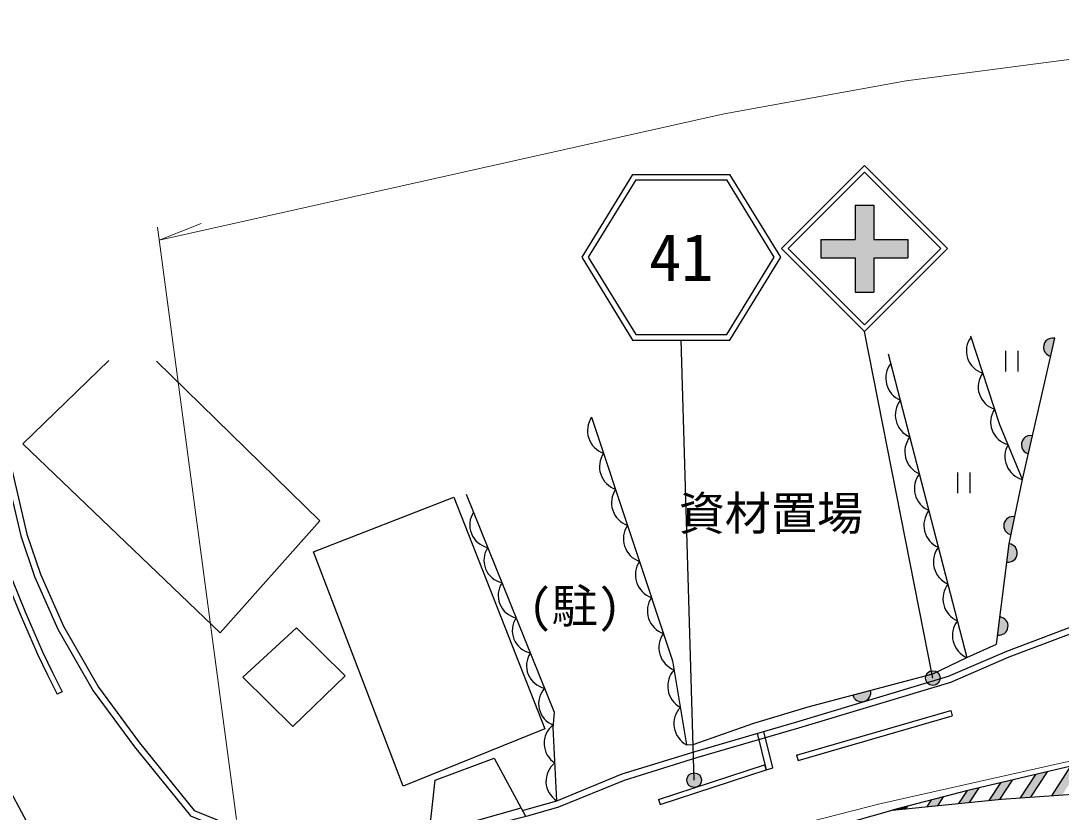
# Model space of a CAD drawing. Units: millimetres at full size, sheet at 1:1000; details may follow other scales. Extents: x 40000 to 680000, y 20000 to 380000.
# Drawn here: x 71128 to 127582, y 294974 to 337932 of the extents above; entities that cross this region are included whole.
import ezdxf
from ezdxf.enums import TextEntityAlignment as Align

# ---------------------------------------------------------------- set-up
doc = ezdxf.new("R2010")
doc.units = ezdxf.units.MM
doc.header["$LTSCALE"] = 1000
doc.linetypes.add('CHAIN', pattern=[18.5, 12, -1.5, 3.5, -1.5])
for name, color, linetype, lineweight in [('M-BGD', 7, 'Continuous', 25), ('M-BMK', 2, 'CHAIN', 13), ('M-BMK-OTRS', 5, 'Continuous', 25), ('M-STR-HTXT', 7, 'Continuous', 13), ('M-STR-STRC', 7, 'Continuous', 25)]:
    doc.layers.add(name, color=color, linetype=linetype, lineweight=lineweight)
doc.layers.add('M-BMK-HTXT', color=7, linetype='Continuous')
doc.styles.add('ＭＳ ゴシック', font='')
doc.styles.get('ＭＳ ゴシック').set_extended_font_data('MS Gothic')

msp = doc.modelspace()

# ---------------------------------------------------------------- hatches: boundary and pattern name
at = {"layer": 'M-BGD'}
for points in [[(127011, 319725), (127232, 320700, 1)], [(125809, 314430), (126030, 315405, 1)], [(124866, 310031), (125070, 311009, 1)], [(124764, 309541), (124638, 308549, 1)], [(124262, 305573), (124136, 304581, 1)], [(117235, 301594), (116268, 301337, 0.41421), (116880, 300982, 0.41421)]]:
    msp.add_hatch(color=256, dxfattribs=at).paths.add_polyline_path(points)
at = {"layer": 'M-STR-STRC'}
for points in [[(114548, 326069), (116409, 326069), (116410, 327929), (117410, 327928), (117409, 326069), (119268, 326069), (119268, 325069), (117409, 325069), (117408, 323208), (116408, 323209), (116409, 325069), (114548, 325069)], [(120955, 302470, 0.41421), (120402, 302593, 0.41421), (120280, 302040, 1)], [(128740, 297601), (128204, 297488), (128114, 297467), (127069, 295869), (127633, 295909)], [(108003, 296929, 0.41421), (107451, 297052, 0.41421), (107328, 296499, 1)], [(126844, 297169), (126208, 297020), (125376, 295748), (125941, 295788)], [(124938, 296721), (124302, 296572), (123671, 295607), (124246, 295664)], [(123132, 296298), (122509, 296151), (122497, 296148), (122036, 295443), (122611, 295501)], [(119254, 295301), (118605, 295131), (118583, 295098), (119159, 295156)], [(121199, 295809), (120551, 295640), (120310, 295271), (120885, 295328)]]:
    msp.add_hatch(color=256, dxfattribs=at).paths.add_polyline_path(points)

# ---------------------------------------------------------------- linework, layer by layer
at = {"layer": 'M-BGD'}
for p, q in [((118200, 319861), (122469, 303367)), ((124556, 320022), (124556, 318904)), ((125223, 320022), (125223, 318904)), ((121950, 313405), (121950, 312287)), ((122617, 313405), (122617, 312287)), ((73373, 301515), (73105, 301380)), ((113227, 298063), (121589, 300494)), ((121589, 300494), (121673, 300206)), ((113310, 297775), (121673, 300206)), ((111597, 297272), (111104, 299263)), ((111930, 297381), (111440, 299362)), ((105724, 295671), (111483, 297551)), ((111483, 297551), (111576, 297265)), ((113227, 298063), (113310, 297775)), ((105817, 295386), (111576, 297265)), ((111597, 297272), (111930, 297381)), ((105724, 295671), (105817, 295386)), ((93300, 293791), (98275, 295209))]:
    msp.add_line(p, q, dxfattribs=at)
for points in [[(102098, 316413), (106496, 303182), (107256, 298633), (107617, 298653), (110912, 299804), (113849, 300695), (120620, 302492), (122469, 303367), (124074, 304089), (124764, 309541), (125490, 313026), (127232, 320700)], [(125490, 313026), (124259, 315992), (122673, 320816)], [(75898, 319490), (71242, 314967), (81942, 304718), (87347, 310795), (78492, 319459)], [(68418, 314322), (68775, 312506), (69293, 310621), (69871, 308827), (70390, 307435), (71084, 305729), (72036, 303550), (72581, 302428), (73105, 301380)], [(68713, 314380), (69067, 312574), (69580, 310707), (70155, 308925), (70669, 307544), (71361, 305846), (72308, 303675), (72850, 302560), (73373, 301515)], [(70311, 313423), (71122, 309974), (71863, 307762), (73129, 304917), (75050, 301561), (77293, 298524), (80327, 294773), (82981, 293691)], [(70652, 313503), (71459, 310070), (72190, 307889), (73442, 305075), (75343, 301753), (77570, 298738), (80543, 295063), (83114, 294015)], [(100216, 295595), (100017, 299575), (100084, 300383), (95307, 312218)], [(98349, 295074), (98602, 295139), (100216, 295595), (103758, 297051), (107712, 298274), (113246, 299888), (121475, 302357), (124626, 303724), (130221, 305838), (135501, 307491), (139976, 308819), (145539, 309143), (151125, 309457), (156372, 309482), (166017, 307885), (173518, 306156), (178650, 304774), (181343, 304148), (187421, 303229), (192889, 302325), (198249, 301045), (214175, 296681)], [(82981, 293691), (85020, 293063), (86052, 292793), (86612, 292735), (87847, 292706), (88860, 292745), (89902, 292831), (92497, 293265), (93259, 293420), (98693, 294801), (100330, 295263), (103877, 296721), (107812, 297939), (113345, 299553), (121596, 302027), (124758, 303399), (130335, 305507)], [(93259, 293420), (93620, 296705), (96811, 297903), (98521, 294757)]]:
    msp.add_lwpolyline(points, dxfattribs=at)
for points in [[(87010, 309103), (94623, 312081), (99564, 299502), (91881, 296384)], [(86079, 304983), (88737, 302369), (85886, 299630), (83173, 302299)]]:
    msp.add_lwpolyline(points, close=True, dxfattribs=at)
for centre, radius, start, end in [((123687, 320008), 1251, 142.8723, 253.5337), ((127121, 320213), 500, 77.2144, 257.2144), ((119369, 318534), 1304, 142.2984, 246.724), ((124330, 318054), 1251, 142.8723, 253.5337), ((119886, 316538), 1304, 142.2984, 246.724), ((125004, 316143), 1251, 145.2958, 255.9572), ((103181, 315688), 1304, 146.174, 250.5995), ((120402, 314543), 1304, 142.2984, 246.724), ((125920, 314918), 500, 77.2144, 257.2144), ((103831, 313732), 1304, 146.174, 250.5995), ((125833, 314284), 1304, 150.3253, 254.7508), ((120919, 312547), 1304, 142.2984, 246.724), ((104482, 311775), 1304, 146.174, 250.5995), ((96730, 310559), 1244, 146.1483, 257.8163), ((121435, 310552), 1304, 142.2984, 246.724), ((105132, 309819), 1304, 146.174, 250.5995), ((124968, 310520), 500, 78.2183, 258.2183), ((124701, 309045), 500, 262.7924, 82.7924), ((97501, 308650), 1244, 146.1483, 257.8163), ((121952, 308556), 1304, 142.2984, 246.724), ((105782, 307863), 1304, 146.174, 250.5995), ((98272, 306740), 1244, 146.1483, 257.8163), ((122468, 306561), 1304, 142.2984, 246.724), ((106432, 305907), 1304, 146.174, 250.5995), ((99042, 304831), 1244, 146.1483, 257.8163), ((124199, 305077), 500, 262.7924, 82.7924), ((122985, 304565), 1304, 142.2984, 246.724), ((107055, 303912), 1304, 144.0653, 248.4909), ((99813, 302922), 1244, 146.1483, 257.8163), ((107533, 301814), 1303, 137.2004, 241.7675), ((100469, 300866), 1244, 137.5554, 249.2234), ((116751, 301465), 500, 194.8683, 14.8683), ((107872, 299780), 1303, 137.2004, 241.7675), ((100759, 298705), 1238, 126.2697, 238.5154), ((100875, 296657), 1251, 127.5365, 238.1979)]:
    msp.add_arc(centre, radius, start, end, dxfattribs=at)
at = {"layer": 'M-BMK'}
msp.add_lwpolyline([(79311, 279937), (88370, 284762), (93472, 287231), (100458, 290196), (105388, 292075), (110141, 293493), (117750, 295432), (127795, 297688), (135731, 299070), (143743, 299901), (157377, 300335), (162612, 300210), (163791, 300131), (169726, 299736), (175797, 299014), (184281, 297739), (195803, 295330), (208664, 292116), (232746, 285854)], dxfattribs=at)
at = {"layer": 'M-BMK-OTRS'}
msp.add_line((59676, 316170), (100192, 241407), dxfattribs=at)
at = {"layer": 'M-STR-HTXT'}
for p, q in [((78632, 326021), (80914, 326926)), ((82836, 294573), (78537, 326726))]:
    msp.add_line(p, q, dxfattribs=at)
msp.add_lwpolyline([(78632, 326021), (109299, 332887), (119171, 334670), (131455, 336279), (142134, 337208), (153910, 337828), (163475, 337932), (173018, 337787), (182433, 337340), (189408, 336788), (201913, 335436), (215965, 333880), (249670, 330560), (279905, 327921)], dxfattribs=at)
at = {"layer": 'M-STR-STRC'}
for p, q in [((112408, 325569), (116908, 330069)), ((112762, 325569), (116908, 329715)), ((121408, 325569), (116908, 330069)), ((121055, 325569), (116908, 329715)), ((104329, 329597), (101566, 325097)), ((104497, 329297), (101918, 325097)), ((104329, 329597), (109602, 329597)), ((104497, 329297), (109434, 329297)), ((112013, 325097), (109434, 329297)), ((112366, 325097), (109602, 329597)), ((116410, 327929), (116409, 326069)), ((116410, 327929), (117410, 327928)), ((117410, 327928), (117409, 326069)), ((114548, 326069), (114548, 325069)), ((114548, 326069), (116409, 326069)), ((117409, 326069), (119268, 326069)), ((119268, 326069), (119268, 325069)), ((112408, 325569), (116908, 321068)), ((112762, 325569), (116908, 321422)), ((116908, 321422), (121055, 325569)), ((116908, 321069), (121408, 325569)), ((101566, 325097), (104329, 320597)), ((101918, 325097), (104497, 320897)), ((109434, 320897), (112013, 325097)), ((109602, 320597), (112366, 325097)), ((114548, 325069), (116409, 325069)), ((116409, 325069), (116408, 323209)), ((117409, 325069), (117408, 323208)), ((117409, 325069), (119268, 325069)), ((116408, 323209), (117408, 323208)), ((104497, 320897), (109434, 320897)), ((120617, 302255), (116908, 321069)), ((104329, 320597), (109602, 320597)), ((107666, 296714), (106966, 320597)), ((125376, 295748), (126208, 297020)), ((125941, 295788), (126844, 297169)), ((127069, 295869), (128114, 297467)), ((123671, 295607), (124302, 296572)), ((124246, 295664), (124938, 296721)), ((122036, 295443), (122497, 296148)), ((122611, 295501), (123132, 296298)), ((119159, 295156), (119254, 295301)), ((120310, 295271), (120551, 295640)), ((120885, 295328), (121199, 295809)), ((118583, 295098), (118605, 295131))]:
    msp.add_line(p, q, dxfattribs=at)
msp.add_lwpolyline([(181201, 298202), (175797, 299014), (169726, 299736), (162612, 300210), (157377, 300335), (143743, 299901), (135731, 299070), (128204, 297488), (122509, 296151), (118415, 295082), (124337, 295673), (129501, 296043), (134569, 296180), (139765, 297128), (145231, 297926), (150141, 298506), (153966, 298801), (158493, 299014), (163374, 299082), (166624, 299058), (170488, 298909), (174512, 298672)], close=True, dxfattribs=at)
msp.add_lwpolyline([(94579, 286706), (109872, 292157), (115037, 294117), (118415, 295082)], dxfattribs=at)
for centre in [(120617, 302255), (107666, 296714)]:
    msp.add_circle(centre, 400, dxfattribs=at)

# ---------------------------------------------------------------- texts
at = {"layer": 'M-BMK-HTXT', "style": 'ＭＳ ゴシック'}
for s, p in [('資材置場', (106829, 309732)), ('(駐)', (98692, 304702))]:
    msp.add_text(s, height=1833, dxfattribs=at).set_placement(p, align=Align.BOTTOM_LEFT)
at = {"layer": 'M-STR-STRC', "style": 'ＭＳ ゴシック'}
msp.add_text('41', height=2566, dxfattribs=at).set_placement((106966, 325097), align=Align.MIDDLE_CENTER)

doc.saveas('drawing.dxf')
